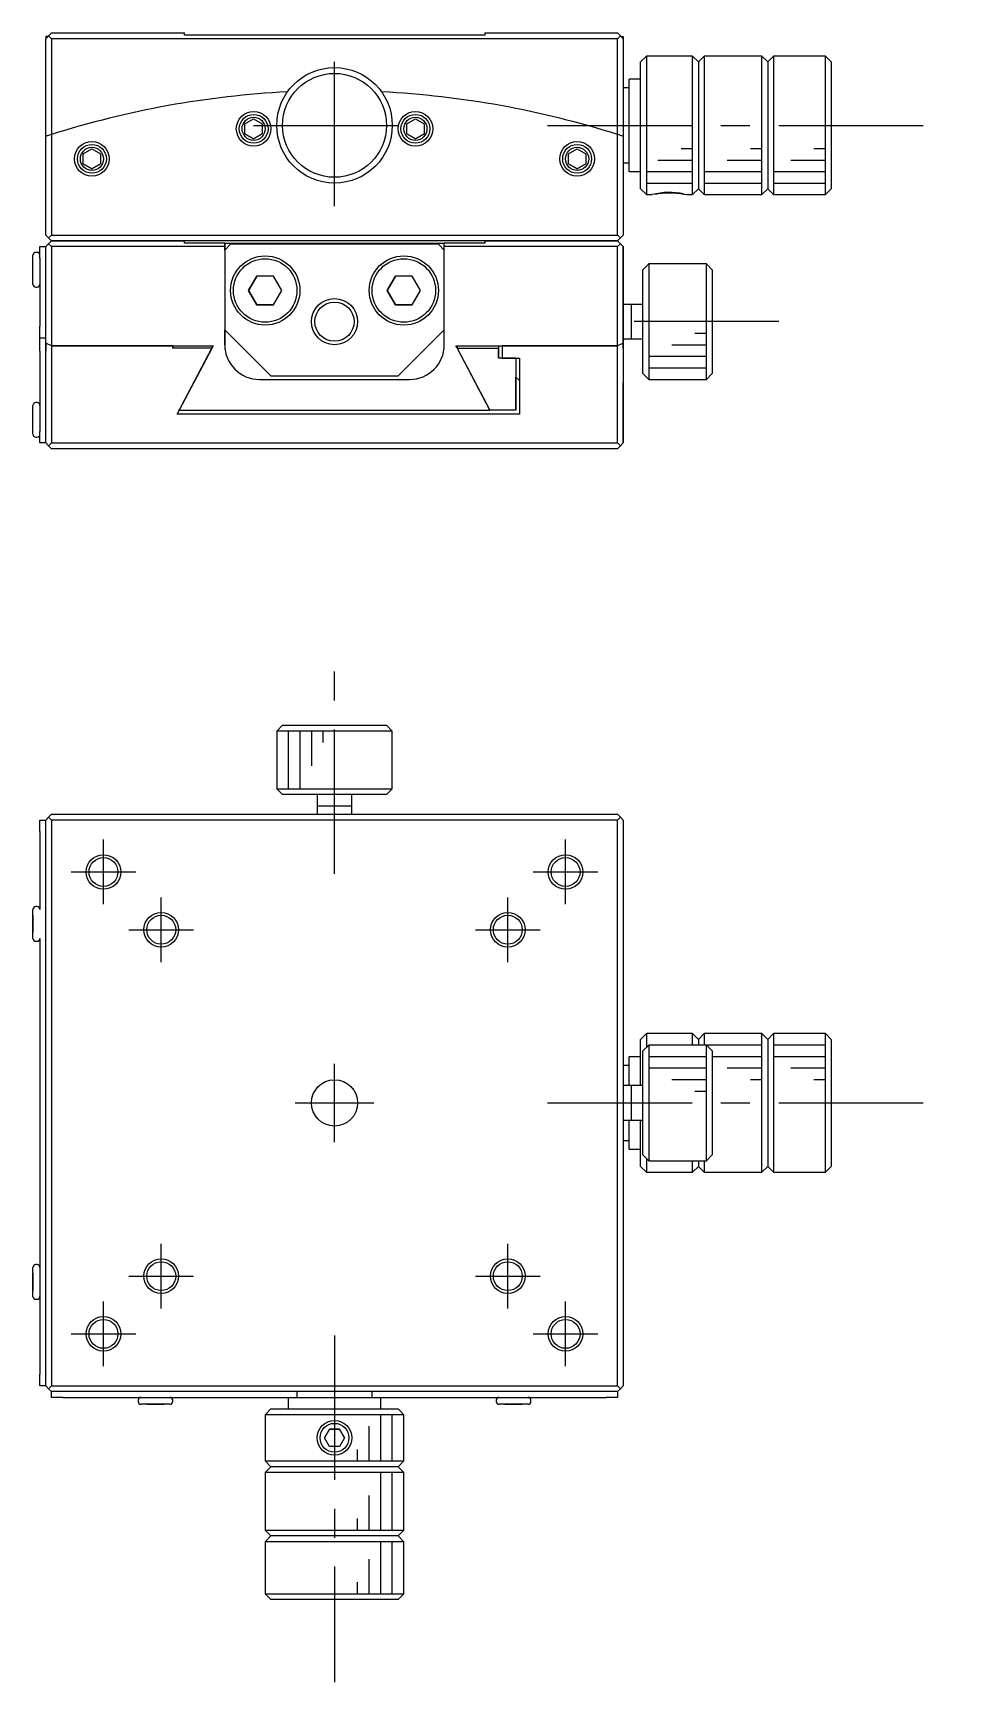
# Model space of a CAD drawing. Extents: x 97 to 385, y -2 to 227.
# Drawn here: x 160.1 to 239.6, y 83.9 to 226.7 of the extents above; entities that cross this region are included whole.
import ezdxf

# ---------------------------------------------------------------- set-up
doc = ezdxf.new("R2010")
doc.units = 0
doc.header["$LTSCALE"] = 10
doc.linetypes.add('CENTER', pattern=[2, 1.25, -0.25, 0.25, -0.25])
doc.layers.get('0').update_dxf_attribs({"linetype": 'CONTINUOUS'})
doc.layers.add('CENTER', color=1, linetype='CENTER')

msp = doc.modelspace()

# ---------------------------------------------------------------- linework, layer by layer
at = {"color": 7, "linetype": 'CONTINUOUS'}
for p, q in [((161.158019, 226.210245), (161.408019, 226.460245)), ((161.358019, 226.410245), (161.158019, 226.410245)), ((161.158019, 226.410245), (161.158019, 226.210245)), ((161.158019, 217.755687), (161.158019, 226.210245)), ((161.658019, 226.710245), (161.408019, 226.460245)), ((161.408019, 226.460245), (161.658019, 226.210245)), ((161.658019, 226.710245), (173.158019, 226.710245)), ((161.658019, 226.210245), (161.658019, 217.916139)), ((210.658019, 226.210245), (161.658019, 226.210245)), ((173.158019, 226.510245), (173.158019, 226.710245)), ((199.158019, 226.510245), (173.158019, 226.510245)), ((199.158019, 226.710245), (199.158019, 226.510245)), ((199.158019, 226.710245), (210.658019, 226.710245)), ((210.908019, 226.460245), (210.658019, 226.710245)), ((210.658019, 226.210245), (210.908019, 226.460245)), ((210.658019, 217.916139), (210.658019, 226.210245)), ((210.908019, 226.460245), (211.158019, 226.210245)), ((210.958019, 226.410245), (211.158019, 226.410245)), ((211.158019, 226.410245), (211.158019, 226.210245)), ((211.158019, 226.210245), (211.158019, 217.755687)), ((213.158019, 224.710245), (212.658019, 224.210245)), ((212.658019, 213.210245), (212.658019, 224.210245)), ((213.158019, 224.710245), (213.158019, 212.710245)), ((217.158019, 224.710245), (213.158019, 224.710245)), ((217.158019, 212.710245), (217.158019, 224.710245)), ((217.658019, 224.210245), (217.158019, 224.710245)), ((218.158019, 224.710245), (217.658019, 224.210245)), ((217.658019, 224.210245), (217.658019, 213.210245)), ((218.158019, 224.710245), (218.158019, 212.710245)), ((223.158019, 224.710245), (218.158019, 224.710245)), ((223.158019, 212.710245), (223.158019, 224.710245)), ((223.658019, 224.210245), (223.158019, 224.710245)), ((224.158019, 224.710245), (223.658019, 224.210245)), ((223.658019, 224.210245), (223.658019, 213.210245)), ((224.158019, 224.710245), (224.158019, 212.710245)), ((228.658019, 224.710245), (224.158019, 224.710245)), ((228.658019, 212.710245), (228.658019, 224.710245)), ((229.158019, 224.210245), (228.658019, 224.710245)), ((229.158019, 224.210245), (229.158019, 213.210245)), ((211.658019, 221.960245), (211.158019, 221.960245)), ((211.658019, 214.710245), (211.658019, 222.710245)), ((212.658019, 222.710245), (211.658019, 222.710245)), ((178.408019, 218.843258), (179.158019, 219.276271)), ((178.408019, 217.977233), (178.408019, 218.843258)), ((179.158019, 219.276271), (179.908019, 218.843258)), ((179.908019, 218.843258), (179.908019, 217.977233)), ((192.408019, 218.843258), (193.158019, 219.276271)), ((192.408019, 217.977233), (192.408019, 218.843258)), ((193.158019, 219.276271), (193.908019, 218.843258)), ((193.908019, 218.843258), (193.908019, 217.977233)), ((161.158019, 209.210245), (161.158019, 217.755687)), ((161.658019, 217.916139), (161.658019, 209.210245)), ((179.158019, 217.54422), (178.408019, 217.977233)), ((178.408019, 217.977233), (179.158019, 217.54422)), ((179.908019, 217.977233), (179.158019, 217.54422)), ((179.158019, 217.54422), (179.908019, 217.977233)), ((193.158019, 217.54422), (192.408019, 217.977233)), ((192.408019, 217.977233), (193.158019, 217.54422)), ((193.908019, 217.977233), (193.158019, 217.54422)), ((193.158019, 217.54422), (193.908019, 217.977233)), ((210.658019, 209.210245), (210.658019, 217.916139)), ((211.158019, 217.755687), (211.158019, 209.210245)), ((164.408019, 216.243258), (165.158019, 216.676271)), ((164.408019, 215.377233), (164.408019, 216.243258)), ((165.158019, 216.676271), (165.908019, 216.243258)), ((165.908019, 216.243258), (165.908019, 215.377233)), ((206.408019, 216.243258), (207.158019, 216.676271)), ((206.408019, 215.377233), (206.408019, 216.243258)), ((207.158019, 216.676271), (207.908019, 216.243258)), ((207.908019, 216.243258), (207.908019, 215.377233)), ((165.158019, 214.94422), (164.408019, 215.377233)), ((164.408019, 215.377233), (165.158019, 214.94422)), ((165.908019, 215.377233), (165.158019, 214.94422)), ((165.158019, 214.94422), (165.908019, 215.377233)), ((207.158019, 214.94422), (206.408019, 215.377233)), ((206.408019, 215.377233), (207.158019, 214.94422)), ((207.908019, 215.377233), (207.158019, 214.94422)), ((207.158019, 214.94422), (207.908019, 215.377233)), ((211.158019, 215.460245), (211.658019, 215.460245)), ((211.658019, 214.710245), (212.658019, 214.710245)), ((212.658019, 213.210245), (213.158019, 212.710245)), ((217.158019, 212.710245), (217.658019, 213.210245)), ((217.658019, 213.210245), (218.158019, 212.710245)), ((223.158019, 212.710245), (223.658019, 213.210245)), ((223.658019, 213.210245), (224.158019, 212.710245)), ((228.658019, 212.710245), (229.158019, 213.210245)), ((213.158019, 212.710245), (213.658024, 212.710245)), ((213.658024, 212.710245), (213.658318, 212.710245)), ((213.658318, 212.710245), (213.658936, 212.710245)), ((216.658014, 212.710245), (217.158019, 212.710245)), ((218.158019, 212.710245), (223.158019, 212.710245)), ((224.158019, 212.710245), (228.658019, 212.710245)), ((161.408019, 208.960245), (161.158019, 209.210245)), ((161.658019, 209.210245), (161.408019, 208.960245)), ((161.658019, 208.710245), (161.408019, 208.960245)), ((161.408019, 208.460245), (161.658019, 208.710245)), ((161.658019, 209.210245), (210.658019, 209.210245)), ((161.658019, 208.710245), (173.158019, 208.710245)), ((173.158019, 208.710245), (161.658019, 208.710245)), ((173.158019, 208.510245), (173.158019, 208.710245)), ((173.158019, 208.510245), (173.158019, 208.710245)), ((199.158019, 208.710245), (173.158019, 208.710245)), ((176.658019, 208.510245), (173.158019, 208.510245)), ((176.658019, 207.910245), (176.658019, 208.510245)), ((176.658019, 208.510245), (176.658019, 208.210245)), ((176.658019, 208.510245), (195.658019, 208.510245)), ((195.658019, 208.210245), (195.658019, 208.510245)), ((199.158019, 208.510245), (195.658019, 208.510245)), ((199.158019, 208.710245), (199.158019, 208.510245)), ((199.158019, 208.710245), (210.658019, 208.710245)), ((210.658019, 208.710245), (199.158019, 208.710245)), ((210.908019, 208.960245), (210.658019, 209.210245)), ((210.658019, 208.710245), (210.908019, 208.960245)), ((210.658019, 208.710245), (210.908019, 208.460245)), ((210.858019, 208.510245), (210.658019, 208.710245)), ((210.658019, 208.710245), (210.858019, 208.510245)), ((210.908019, 208.460245), (210.658019, 208.710245)), ((211.158019, 209.210245), (210.908019, 208.960245)), ((160.058019, 204.960245), (160.058019, 207.460245)), ((160.408019, 207.710245), (160.308019, 207.710245)), ((160.658019, 207.210245), (160.658019, 208.210245)), ((160.658019, 208.210245), (161.158019, 208.210245)), ((160.658019, 207.210245), (160.658019, 201.313463)), ((161.158019, 208.210245), (161.408019, 208.460245)), ((161.158019, 207.210245), (161.158019, 208.210245)), ((161.158019, 201.313463), (161.158019, 207.210245)), ((161.158019, 201.313463), (161.158019, 207.210245)), ((161.408019, 208.460245), (161.658019, 208.210245)), ((161.658019, 208.210245), (161.658019, 199.625439)), ((176.658019, 208.210245), (161.658019, 208.210245)), ((176.658019, 207.910245), (177.158019, 208.410245)), ((176.658019, 208.210245), (176.658019, 207.910245)), ((176.658019, 207.910245), (176.658019, 201.010245)), ((176.658019, 207.910245), (176.658019, 201.010245)), ((195.158019, 208.410245), (177.158019, 208.410245)), ((195.158019, 208.410245), (195.658019, 207.910245)), ((195.158019, 208.410245), (195.658019, 207.910245)), ((210.658019, 208.210245), (195.658019, 208.210245)), ((195.658019, 207.910245), (195.658019, 208.210245)), ((195.658019, 201.010245), (195.658019, 207.910245)), ((195.658019, 201.010245), (195.658019, 207.910245)), ((210.658019, 208.210245), (210.908019, 208.460245)), ((210.658019, 199.625439), (210.658019, 208.210245)), ((210.908019, 208.460245), (211.158019, 208.210245)), ((211.158019, 208.210245), (210.908019, 208.460245)), ((211.158019, 208.210245), (211.158019, 199.835113)), ((211.158019, 204.710245), (211.158019, 208.210245)), ((160.058019, 206.335245), (160.058019, 206.960245)), ((160.058019, 206.085245), (160.058019, 206.335245)), ((160.058019, 205.460245), (160.058019, 206.085245)), ((179.436331, 205.660245), (178.714643, 204.410245)), ((178.714643, 204.410245), (179.436331, 205.660245)), ((180.879706, 205.660245), (179.436331, 205.660245)), ((181.601394, 204.410245), (180.879706, 205.660245)), ((191.436331, 205.660245), (190.714643, 204.410245)), ((190.714643, 204.410245), (191.436331, 205.660245)), ((192.879706, 205.660245), (191.436331, 205.660245)), ((193.601394, 204.410245), (192.879706, 205.660245)), ((213.359387, 206.710245), (212.859387, 206.210245)), ((212.859387, 197.210245), (212.859387, 206.210245)), ((213.359387, 206.710245), (213.359387, 196.710245)), ((218.359387, 206.710245), (213.359387, 206.710245)), ((218.359387, 196.710245), (218.359387, 206.710245)), ((218.859387, 206.210245), (218.359387, 206.710245)), ((218.859387, 206.210245), (218.859387, 197.210245)), ((160.308019, 204.710245), (160.408019, 204.710245)), ((178.714643, 204.410245), (179.436331, 203.160245)), ((179.436331, 203.160245), (178.714643, 204.410245)), ((180.879706, 203.160245), (181.601394, 204.410245)), ((190.714643, 204.410245), (191.436331, 203.160245)), ((191.436331, 203.160245), (190.714643, 204.410245)), ((192.879706, 203.160245), (193.601394, 204.410245)), ((211.158019, 199.835113), (211.158019, 204.710245)), ((179.436331, 203.160245), (180.879706, 203.160245)), ((180.879706, 203.160245), (179.436331, 203.160245)), ((191.436331, 203.160245), (192.879706, 203.160245)), ((192.879706, 203.160245), (191.436331, 203.160245)), ((211.859387, 203.210245), (211.158038, 203.210245)), ((211.859387, 203.210245), (211.854387, 203.210245)), ((211.859387, 202.770136), (211.859387, 203.21025)), ((212.859387, 203.210245), (211.859387, 203.210245)), ((211.864387, 203.210245), (211.859387, 203.210245)), ((211.859387, 201.710245), (211.859387, 202.770136)), ((211.859387, 200.21024), (211.859387, 201.710245)), ((160.658019, 200.313463), (160.658019, 201.313463)), ((160.658019, 200.091043), (160.658019, 200.326782)), ((160.658019, 200.313463), (161.158019, 200.313463)), ((160.658019, 199.163218), (160.658019, 200.091043)), ((161.158019, 199.835113), (161.158019, 201.313463)), ((180.658019, 197.010245), (176.658019, 201.010245)), ((176.658019, 201.010245), (176.658019, 199.710245)), ((176.658019, 199.710245), (176.658019, 201.010245)), ((195.658019, 201.010245), (191.658019, 197.010245)), ((191.658019, 197.010245), (195.158019, 200.510245)), ((195.658019, 201.010245), (195.158019, 200.510245)), ((195.658019, 199.710245), (195.658019, 201.010245)), ((211.158038, 200.210245), (211.864387, 200.210245)), ((211.854387, 200.210245), (212.859387, 200.210245)), ((160.658019, 199.163218), (160.658019, 192.210245)), ((161.158019, 199.835113), (161.158019, 199.163218)), ((161.158019, 199.163218), (161.158019, 199.835113)), ((161.158019, 192.210245), (161.158019, 199.163218)), ((161.158019, 192.210245), (161.158019, 199.163218)), ((161.658019, 199.625439), (161.658019, 191.210245)), ((172.158019, 199.625439), (161.658019, 199.625439)), ((161.658019, 199.625439), (172.158019, 199.625439)), ((172.158019, 199.408116), (172.158019, 199.625439)), ((172.158019, 199.625439), (172.158019, 199.408116)), ((172.158019, 199.625439), (172.158019, 199.408116)), ((172.158019, 199.625439), (175.66212, 199.625439)), ((175.546138, 199.408116), (172.158019, 199.408116)), ((173.202266, 194.967989), (175.546138, 199.408116)), ((175.536717, 199.389415), (173.202667, 194.967779)), ((175.593452, 199.496214), (175.536717, 199.389415)), ((175.546138, 199.625439), (175.546138, 199.408116)), ((175.66212, 199.625439), (175.593452, 199.496214)), ((196.663917, 199.625439), (200.658019, 199.625439)), ((196.732472, 199.496428), (196.663917, 199.625439)), ((196.78932, 199.389415), (196.732472, 199.496428)), ((196.779387, 199.625439), (196.779387, 199.408116)), ((196.779387, 199.408116), (199.608403, 194.041381)), ((196.779387, 199.408116), (200.359387, 199.408116)), ((199.608403, 194.041381), (196.78932, 199.389415)), ((200.359387, 199.625439), (200.359387, 198.537575)), ((200.359387, 199.625439), (200.359387, 199.408116)), ((200.359387, 198.537575), (200.359387, 199.408116)), ((200.658019, 198.537575), (200.359387, 198.537575)), ((210.658019, 199.625439), (200.658019, 199.625439)), ((200.658019, 199.625439), (200.658019, 198.537575)), ((200.658019, 199.625439), (210.658019, 199.625439)), ((201.859387, 198.537575), (200.658019, 198.537575)), ((200.658019, 198.537575), (201.859387, 198.537575)), ((201.859387, 198.537575), (201.859387, 194.041381)), ((201.859387, 198.537575), (202.158019, 198.537575)), ((202.158019, 198.537575), (202.158019, 193.709868)), ((210.658019, 191.210245), (210.658019, 199.625439)), ((211.158019, 199.835113), (211.158019, 191.210245)), ((211.158019, 199.41024), (211.158019, 199.81025)), ((212.859387, 197.210245), (213.359387, 196.710245)), ((218.359387, 196.710245), (218.859387, 197.210245)), ((179.658019, 196.710245), (192.658019, 196.710245)), ((180.658019, 197.010245), (191.658019, 197.010245)), ((201.859387, 194.041381), (201.859387, 196.910245)), ((201.859387, 196.910245), (202.109387, 196.660245)), ((202.109387, 196.660245), (202.158019, 196.611614)), ((211.158019, 191.210245), (211.158019, 196.41025)), ((213.359387, 196.710245), (218.359387, 196.710245)), ((160.058019, 191.960245), (160.058019, 194.460245)), ((160.408019, 194.710245), (160.308019, 194.710245)), ((173.202667, 194.967779), (172.717634, 194.041381)), ((172.760943, 194.125194), (173.202266, 194.967989)), ((160.058019, 193.335245), (160.058019, 193.960245)), ((160.058019, 193.085245), (160.058019, 193.335245)), ((160.058019, 192.460245), (160.058019, 193.085245)), ((172.543917, 193.709868), (172.670934, 193.953015)), ((202.158019, 193.709868), (172.543917, 193.709868)), ((172.670934, 193.953015), (172.717398, 194.041909)), ((172.717398, 194.041909), (172.760943, 194.125194)), ((172.717634, 194.041381), (199.608403, 194.041381)), ((201.859387, 194.041381), (199.608403, 194.041381)), ((160.308019, 191.710245), (160.408019, 191.710245)), ((160.658019, 191.210245), (160.658019, 192.210245)), ((161.158019, 191.210245), (161.158019, 192.210245)), ((161.158019, 191.210245), (160.658019, 191.210245)), ((161.408019, 190.960245), (161.158019, 191.210245)), ((161.658019, 191.210245), (161.408019, 190.960245)), ((161.408019, 190.960245), (161.658019, 190.710245)), ((161.658019, 191.210245), (210.658019, 191.210245)), ((210.658019, 190.710245), (161.658019, 190.710245)), ((210.908019, 190.960245), (210.658019, 191.210245)), ((210.658019, 190.710245), (210.908019, 190.960245)), ((210.658019, 190.710245), (210.908019, 190.960245)), ((211.158019, 191.210245), (210.908019, 190.960245)), ((210.908019, 190.960245), (211.158019, 191.210245)), ((181.658019, 166.752472), (181.158019, 166.252472)), ((191.158019, 166.252472), (181.158019, 166.252472)), ((181.158019, 166.252472), (181.158019, 161.252472)), ((181.658019, 166.752472), (190.658019, 166.752472)), ((191.158019, 166.252472), (190.658019, 166.752472)), ((191.158019, 161.252472), (191.158019, 166.252472)), ((181.158019, 161.252472), (186.158019, 161.252472)), ((181.158019, 161.252472), (181.658019, 160.752472)), ((186.158019, 160.752472), (181.658019, 160.752472)), ((184.658019, 160.752472), (184.658019, 159.752472)), ((186.158019, 161.252472), (191.158019, 161.252472)), ((190.658019, 160.752472), (186.158019, 160.752472)), ((187.658019, 159.752472), (187.658019, 160.752472)), ((190.658019, 160.752472), (191.158019, 161.252472)), ((160.658019, 157.551103), (160.658019, 158.551103)), ((160.658019, 158.551103), (161.158019, 158.551103)), ((161.408019, 158.801103), (161.158019, 158.551103)), ((161.158019, 157.551103), (161.158019, 158.551103)), ((161.658019, 159.051103), (161.408019, 158.801103)), ((161.408019, 158.801103), (161.658019, 158.551103)), ((161.658019, 159.051103), (184.658019, 159.051103)), ((161.658019, 158.551103), (161.658019, 109.551103)), ((210.658019, 158.551103), (161.658019, 158.551103)), ((187.658024, 159.752472), (184.658014, 159.752472)), ((184.658019, 159.757472), (184.658019, 159.752472)), ((184.658019, 159.752472), (184.658019, 159.747472)), ((184.658019, 159.752472), (184.658019, 159.051103)), ((184.658019, 159.051103), (210.658019, 159.051103)), ((187.658019, 159.752472), (187.658019, 159.757472)), ((187.658019, 159.747472), (187.658019, 159.752472)), ((187.658019, 159.051103), (187.658019, 159.752472)), ((210.908019, 158.801103), (210.658019, 159.051103)), ((210.658019, 158.551103), (210.908019, 158.801103)), ((210.658019, 109.551103), (210.658019, 158.551103)), ((211.158019, 158.551103), (210.908019, 158.801103)), ((211.158019, 158.551103), (211.158019, 156.551098)), ((160.658019, 157.551103), (160.658019, 150.801103)), ((161.158019, 110.551103), (161.158019, 157.551103)), ((161.158019, 110.551103), (161.158019, 157.551103)), ((211.158019, 156.551098), (211.158019, 142.551098)), ((160.058019, 149.676103), (160.058019, 150.801103)), ((160.058019, 148.301103), (160.058019, 150.801103)), ((160.058019, 150.301103), (160.058019, 149.676103)), ((160.058019, 149.676103), (160.058019, 150.301103)), ((160.408019, 151.051103), (160.308019, 151.051103)), ((160.058019, 149.426103), (160.058019, 149.676103)), ((160.058019, 149.426103), (160.058019, 149.676103)), ((160.058019, 149.676103), (160.058019, 149.426103)), ((160.058019, 148.301103), (160.058019, 149.426103)), ((160.058019, 148.801103), (160.058019, 149.426103)), ((160.058019, 149.426103), (160.058019, 148.801103)), ((160.308019, 148.051103), (160.408019, 148.051103)), ((160.658019, 148.301103), (160.658019, 110.551103)), ((211.158019, 142.551098), (211.158019, 135.551103)), ((213.158019, 140.051103), (212.658019, 139.551103)), ((213.158019, 140.051103), (213.158019, 138.849735)), ((217.158019, 140.051103), (213.158019, 140.051103)), ((217.158019, 139.051103), (217.158019, 140.051103)), ((217.658019, 139.551103), (217.158019, 140.051103)), ((218.158019, 140.051103), (217.658019, 139.551103)), ((218.158019, 140.051103), (218.158019, 139.051103)), ((223.158019, 140.051103), (218.158019, 140.051103)), ((223.158019, 134.051103), (223.158019, 140.051103)), ((223.658019, 139.551103), (223.158019, 140.051103)), ((224.158019, 140.051103), (223.658019, 139.551103)), ((224.158019, 140.051103), (224.158019, 128.051103)), ((228.658019, 140.051103), (224.158019, 140.051103)), ((228.658019, 128.051103), (228.658019, 140.051103)), ((229.158019, 139.551103), (228.658019, 140.051103)), ((212.658019, 135.551103), (212.658019, 139.551103)), ((213.359387, 139.051103), (212.859387, 138.551103)), ((212.859387, 134.051103), (212.859387, 138.551103)), ((213.359387, 139.051103), (213.359387, 134.051103)), ((218.359387, 139.051103), (213.359387, 139.051103)), ((217.658019, 139.551103), (217.658019, 139.051103)), ((218.359387, 129.051103), (218.359387, 139.051103)), ((218.859387, 138.551103), (218.359387, 139.051103)), ((218.859387, 138.551103), (218.859387, 129.551103)), ((223.658019, 139.551103), (223.658019, 128.551103)), ((229.158019, 139.551103), (229.158019, 128.551103)), ((229.158019, 139.551103), (229.158019, 135.551098)), ((211.658019, 137.301103), (211.158019, 137.301103)), ((211.658019, 135.551103), (211.658019, 138.051103)), ((212.658019, 138.051103), (211.658019, 138.051103)), ((211.158019, 135.551103), (211.158019, 128.551103)), ((211.859387, 135.551103), (211.158019, 135.551103)), ((211.859387, 135.551103), (211.854387, 135.551103)), ((211.859387, 132.551098), (211.859387, 135.551108)), ((211.864387, 135.551103), (211.859387, 135.551103)), ((212.859387, 135.551103), (211.859387, 135.551103)), ((212.859387, 129.551103), (212.859387, 134.051103)), ((213.359387, 134.051103), (213.359387, 129.051103)), ((223.158019, 128.051103), (223.158019, 134.051103)), ((211.158019, 132.551103), (211.859387, 132.551103)), ((211.658019, 130.051103), (211.658019, 132.551103)), ((211.854387, 132.551103), (211.859387, 132.551103)), ((211.859387, 132.551103), (211.864387, 132.551103)), ((211.859387, 132.551103), (212.859387, 132.551103)), ((212.658019, 128.551103), (212.658019, 132.551103)), ((229.158019, 132.551108), (229.158019, 128.551103)), ((211.158019, 130.801103), (211.658019, 130.801103)), ((211.658019, 130.051103), (212.658019, 130.051103)), ((211.158019, 128.551103), (211.158019, 114.551098)), ((212.658019, 128.551103), (213.158019, 128.051103)), ((212.859387, 129.551103), (213.359387, 129.051103)), ((213.158019, 129.252472), (213.158019, 128.051103)), ((213.359387, 129.051103), (218.359387, 129.051103)), ((217.158019, 128.051103), (217.158019, 129.051103)), ((217.158019, 128.051103), (217.658019, 128.551103)), ((217.658019, 129.051103), (217.658019, 128.551103)), ((217.658019, 128.551103), (218.158019, 128.051103)), ((218.158019, 129.051103), (218.158019, 128.051103)), ((218.359387, 129.051103), (218.859387, 129.551103)), ((223.158019, 128.051103), (223.658019, 128.551103)), ((223.658019, 128.551103), (224.158019, 128.051103)), ((228.658019, 128.051103), (229.158019, 128.551103)), ((213.158019, 128.051103), (217.158019, 128.051103)), ((218.158019, 128.051103), (223.158019, 128.051103)), ((224.158019, 128.051103), (228.658019, 128.051103)), ((160.408019, 120.051103), (160.308019, 120.051103)), ((160.058019, 118.676103), (160.058019, 119.801103)), ((160.058019, 117.301103), (160.058019, 119.801103)), ((160.058019, 119.301103), (160.058019, 118.676103)), ((160.058019, 118.676103), (160.058019, 119.301103)), ((160.058019, 118.426103), (160.058019, 118.676103)), ((160.058019, 118.426103), (160.058019, 118.676103)), ((160.058019, 118.676103), (160.058019, 118.426103)), ((160.058019, 117.301103), (160.058019, 118.426103)), ((160.058019, 117.801103), (160.058019, 118.426103)), ((160.058019, 118.426103), (160.058019, 117.801103)), ((160.308019, 117.051103), (160.408019, 117.051103)), ((211.158019, 114.551098), (211.158019, 109.551103)), ((160.658019, 109.551103), (160.658019, 110.551103)), ((161.158019, 109.551103), (161.158019, 110.551103)), ((161.158019, 109.551103), (160.658019, 109.551103)), ((161.158019, 109.551103), (161.408019, 109.301103)), ((161.408019, 109.301103), (161.658019, 109.551103)), ((161.408019, 109.301103), (161.658019, 109.051103)), ((161.658019, 109.551103), (210.658019, 109.551103)), ((210.658019, 109.051103), (161.658019, 109.051103)), ((161.658019, 108.551103), (161.658019, 109.051103)), ((162.658019, 108.551103), (161.658019, 108.551103)), ((162.658019, 108.551103), (169.858019, 108.551103)), ((169.858019, 108.551103), (171.458019, 108.551103)), ((171.458019, 108.551103), (182.158019, 108.551103)), ((182.158019, 108.551103), (186.158019, 108.551103)), ((182.158019, 108.551103), (182.158019, 107.551103)), ((182.908019, 109.051103), (182.908019, 108.551103)), ((186.158019, 108.551103), (190.158019, 108.551103)), ((189.408019, 108.551103), (189.408019, 109.051103)), ((190.158019, 108.551103), (200.858019, 108.551103)), ((190.158019, 107.551103), (190.158019, 108.551103)), ((200.858019, 108.551103), (202.458019, 108.551103)), ((202.458019, 108.551103), (209.658019, 108.551103)), ((210.658019, 108.551103), (209.658019, 108.551103)), ((210.658019, 109.551103), (210.908019, 109.301103)), ((210.658019, 109.051103), (210.908019, 109.301103)), ((210.658019, 109.051103), (210.658019, 108.551103)), ((210.908019, 109.301103), (211.158019, 109.551103)), ((169.158019, 108.301103), (169.158019, 108.201103)), ((170.533019, 107.951103), (169.408019, 107.951103)), ((171.908019, 107.951103), (169.408019, 107.951103)), ((169.908019, 107.951103), (170.533019, 107.951103)), ((170.533019, 107.951103), (169.908019, 107.951103)), ((170.783019, 107.951103), (170.533019, 107.951103)), ((170.783019, 107.951103), (170.533019, 107.951103)), ((170.533019, 107.951103), (170.783019, 107.951103)), ((171.908019, 107.951103), (170.783019, 107.951103)), ((171.408019, 107.951103), (170.783019, 107.951103)), ((170.783019, 107.951103), (171.408019, 107.951103)), ((172.158019, 108.201103), (172.158019, 108.301103)), ((180.658019, 107.551103), (180.158019, 107.051103)), ((180.658019, 107.551103), (186.158019, 107.551103)), ((186.158019, 107.551103), (191.658019, 107.551103)), ((192.158019, 107.051103), (191.658019, 107.551103)), ((200.158019, 108.301103), (200.158019, 108.201103)), ((201.533019, 107.951103), (200.408019, 107.951103)), ((202.908019, 107.951103), (200.408019, 107.951103)), ((200.908019, 107.951103), (201.533019, 107.951103)), ((201.533019, 107.951103), (200.908019, 107.951103)), ((201.783019, 107.951103), (201.533019, 107.951103)), ((201.783019, 107.951103), (201.533019, 107.951103)), ((201.533019, 107.951103), (201.783019, 107.951103)), ((202.908019, 107.951103), (201.783019, 107.951103)), ((202.408019, 107.951103), (201.783019, 107.951103)), ((201.783019, 107.951103), (202.408019, 107.951103)), ((203.158019, 108.201103), (203.158019, 108.301103)), ((186.158019, 107.051103), (180.158019, 107.051103)), ((180.158019, 107.051103), (180.158019, 103.051103)), ((185.291993, 105.051103), (185.725006, 105.801103)), ((185.725006, 105.801103), (185.291993, 105.051103)), ((185.725006, 105.801103), (186.591031, 105.801103)), ((186.591031, 105.801103), (185.725006, 105.801103)), ((192.158019, 107.051103), (186.158019, 107.051103)), ((186.591031, 105.801103), (187.024044, 105.051103)), ((187.024044, 105.051103), (186.591031, 105.801103)), ((192.158019, 103.051103), (192.158019, 107.051103)), ((185.725006, 104.301103), (185.291993, 105.051103)), ((186.591031, 104.301103), (185.725006, 104.301103)), ((187.024044, 105.051103), (186.591031, 104.301103)), ((180.158019, 103.051103), (186.158019, 103.051103)), ((180.158019, 103.051103), (180.658019, 102.551103)), ((186.158019, 103.051103), (192.158019, 103.051103)), ((191.658019, 102.551103), (192.158019, 103.051103)), ((180.658019, 102.551103), (180.158019, 102.051103)), ((192.158019, 102.051103), (180.158019, 102.051103)), ((180.158019, 102.051103), (180.158019, 97.051103)), ((191.658019, 102.551103), (180.658019, 102.551103)), ((192.158019, 102.051103), (191.658019, 102.551103)), ((192.158019, 97.051103), (192.158019, 102.051103)), ((180.158019, 97.051103), (186.158019, 97.051103)), ((180.158019, 97.051103), (180.658019, 96.551103)), ((180.658019, 96.551103), (180.158019, 96.051103)), ((192.158019, 96.051103), (180.158019, 96.051103)), ((180.158019, 96.051103), (180.158019, 91.551103)), ((191.658019, 96.551103), (180.658019, 96.551103)), ((186.158019, 97.051103), (192.158019, 97.051103)), ((191.658019, 96.551103), (192.158019, 97.051103)), ((192.158019, 96.051103), (191.658019, 96.551103)), ((192.158019, 91.551103), (192.158019, 96.051103)), ((180.158019, 91.551103), (192.158019, 91.551103)), ((180.158019, 91.551103), (180.658019, 91.051103)), ((191.658019, 91.051103), (192.158019, 91.551103)), ((184.658024, 91.051103), (180.658019, 91.051103)), ((191.658019, 91.051103), (180.658019, 91.051103)), ((191.658019, 91.051103), (187.658014, 91.051103))]:
    msp.add_line(p, q, dxfattribs=at)
at = {"color": 3, "linetype": 'CONTINUOUS'}
for p, q in [((214.158019, 215.710245), (217.158019, 215.710245)), ((216.158019, 216.710245), (217.158019, 216.710245)), ((220.158019, 215.710245), (223.158019, 215.710245)), ((222.158019, 216.710245), (223.158019, 216.710245)), ((225.658019, 215.710245), (228.658019, 215.710245)), ((227.658019, 216.710245), (228.658019, 216.710245)), ((213.158019, 214.710245), (217.158019, 214.710245)), ((218.158019, 214.710245), (223.158019, 214.710245)), ((224.158019, 214.710245), (228.658019, 214.710245)), ((213.158019, 213.710245), (217.158019, 213.710245)), ((218.158019, 213.710245), (223.158019, 213.710245)), ((224.158019, 213.710245), (228.658019, 213.710245)), ((216.420801, 212.76511), (216.658014, 212.710245)), ((217.359387, 200.710245), (218.359387, 200.710245)), ((213.359387, 198.710245), (218.359387, 198.710245)), ((215.359387, 199.710245), (218.359387, 199.710245)), ((213.359387, 197.710245), (218.359387, 197.710245)), ((182.158019, 166.252472), (182.158019, 161.252472)), ((183.158019, 166.252472), (183.158019, 161.252472)), ((184.158019, 166.252472), (184.158019, 163.252472)), ((185.158019, 166.252472), (185.158019, 165.252472)), ((223.158019, 139.051103), (218.158019, 139.051103)), ((228.658019, 139.051103), (224.158019, 139.051103)), ((218.359387, 138.051103), (213.359387, 138.051103)), ((223.158019, 138.051103), (218.859387, 138.051103)), ((228.658019, 138.051103), (224.158019, 138.051103)), ((218.359387, 137.051103), (213.359387, 137.051103)), ((218.359387, 136.051103), (215.359387, 136.051103)), ((223.158019, 137.051103), (220.158019, 137.051103)), ((223.158019, 136.051103), (222.158019, 136.051103)), ((228.658019, 137.051103), (225.658019, 137.051103)), ((228.658019, 136.051103), (227.658019, 136.051103)), ((218.359387, 135.051103), (217.359387, 135.051103)), ((189.158019, 103.051103), (189.158019, 106.051103)), ((190.158019, 103.051103), (190.158019, 107.051103)), ((191.158019, 103.051103), (191.158019, 107.051103)), ((188.158019, 103.051103), (188.158019, 104.051103)), ((190.158019, 97.051103), (190.158019, 102.051103)), ((191.158019, 97.051103), (191.158019, 102.051103)), ((189.158019, 97.051103), (189.158019, 100.051103)), ((188.158019, 97.051103), (188.158019, 98.051103)), ((190.158019, 91.551103), (190.158019, 96.051103)), ((191.158019, 91.551103), (191.158019, 96.051103)), ((189.158019, 91.551103), (189.158019, 94.551103)), ((188.158019, 91.551103), (188.158019, 92.551103))]:
    msp.add_line(p, q, dxfattribs=at)
at = {"color": 7, "linetype": 'CONTINUOUS'}
for centre, radius in [((186.158019, 218.710245), 5), ((186.158019, 218.710245), 4.5), ((179.158019, 218.410245), 1.25), ((179.158019, 218.410245), 1), ((193.158019, 218.410245), 1.25), ((193.158019, 218.410245), 1), ((165.158019, 215.810245), 1.25), ((165.158019, 215.810245), 1), ((207.158019, 215.810245), 1.25), ((207.158019, 215.810245), 1), ((180.158019, 204.410245), 3), ((180.158019, 204.410245), 2.75), ((192.158019, 204.410245), 3), ((192.158019, 204.410245), 2.75), ((186.158019, 201.710245), 2), ((186.158019, 201.710245), 1.7), ((166.158019, 154.051103), 1.25), ((206.158019, 154.051103), 1.25), ((171.158019, 149.051103), 1.25), ((201.158019, 149.051103), 1.25), ((186.158019, 134.051103), 2), ((171.158019, 119.051103), 1.25), ((201.158019, 119.051103), 1.25), ((166.158019, 114.051103), 1.25), ((206.158019, 114.051103), 1.25), ((186.158024, 105.051102), 1.249998)]:
    msp.add_circle(centre, radius, dxfattribs=at)
at = {"color": 3, "linetype": 'CONTINUOUS'}
for centre, radius in [((179.158019, 218.410245), 1.5), ((193.158019, 218.410245), 1.5), ((165.158019, 215.810245), 1.5), ((207.158019, 215.810245), 1.5), ((166.158019, 154.051103), 1.5), ((206.158019, 154.051103), 1.5), ((171.158019, 149.051103), 1.5), ((201.158019, 149.051103), 1.5), ((171.158019, 119.051103), 1.5), ((201.158019, 119.051103), 1.5), ((166.158019, 114.051103), 1.5), ((206.158019, 114.051103), 1.5), ((186.158528, 105.05104), 1.499937)]:
    msp.add_circle(centre, radius, dxfattribs=at)
at = {"color": 7, "linetype": 'CONTINUOUS'}
for centre, radius, start, end in [((186.158019, 140.710245), 81, 92.883624, 107.605966), ((186.158019, 140.710245), 81, 92.883624, 107.605966), ((186.158019, 140.710245), 81, 72.394034, 87.116376), ((186.158019, 140.710245), 81, 72.394034, 87.116376), ((186.158019, 140.710245), 81, 107.605966, 107.977409), ((186.158019, 140.710245), 81, 107.605966, 107.977409), ((186.158019, 140.710245), 81, 72.022591, 72.394034), ((186.158019, 140.710245), 81, 72.022591, 72.394034), ((215.158019, 206.841804), 6.000092, 77.975488, 102.024512), ((160.308019, 207.460245), 0.25, 90, 180), ((160.408019, 207.460245), 0.25, 0, 90), ((160.308019, 204.960245), 0.25, 180, 270), ((160.408019, 204.960245), 0.25, 270, 0), ((136.658019, 140.710245), 64, 67.006606, 67.491995), ((136.658019, 140.710245), 64, 67.006606, 67.491995), ((179.658019, 199.710245), 3, 180, 270), ((192.658019, 199.710245), 3, 270, 0), ((235.658019, 140.710245), 64, 112.508005, 112.993394), ((235.658019, 140.710245), 64, 112.508005, 112.993394), ((160.308019, 194.460245), 0.25, 90, 180), ((160.408019, 194.460245), 0.25, 0, 90), ((160.308019, 191.960245), 0.25, 180, 270), ((160.408019, 191.960245), 0.25, 270, 0), ((160.308019, 150.801103), 0.25, 90, 180), ((160.408019, 150.801103), 0.25, 0, 90), ((160.308019, 148.301103), 0.25, 180, 270), ((160.408019, 148.301103), 0.25, 270, 0), ((160.308019, 119.801103), 0.25, 90, 180), ((160.408019, 119.801103), 0.25, 0, 90), ((160.308019, 117.301103), 0.25, 180, 270), ((160.408019, 117.301103), 0.25, 270, 0), ((169.408019, 108.301103), 0.25, 90, 180), ((171.908019, 108.301103), 0.25, 0, 90), ((200.408019, 108.301103), 0.25, 90, 180), ((202.908019, 108.301103), 0.25, 0, 90), ((169.408019, 108.201103), 0.25, 180, 270), ((171.908019, 108.201103), 0.25, 270, 0), ((200.408019, 108.201103), 0.25, 180, 270), ((202.908019, 108.201103), 0.25, 270, 0)]:
    msp.add_arc(centre, radius, start, end, dxfattribs=at)
at = {"color": 3, "linetype": 'CONTINUOUS'}
msp.add_arc((215.154853, 206.924519), 5.976214, 77.770319, 104.505, dxfattribs=at)
at = {"layer": 'CENTER', "color": 1, "linetype": 'CENTER'}
for p, q in [((186.158019, 211.710245), (186.158019, 225.710245)), ((179.158019, 218.710245), (193.158019, 218.710245)), ((204.608019, 218.710245), (239.608019, 218.710245)), ((224.608019, 201.710245), (209.608019, 201.710245)), ((186.158019, 153.901788), (186.158019, 173.901788)), ((166.158019, 151.251103), (166.158019, 156.851103)), ((206.158019, 151.251103), (206.158019, 156.851103)), ((163.358019, 154.051103), (168.958019, 154.051103)), ((203.358019, 154.051103), (208.958019, 154.051103)), ((171.158019, 146.251103), (171.158019, 151.851103)), ((201.158019, 146.251103), (201.158019, 151.851103)), ((168.358019, 149.051103), (173.958019, 149.051103)), ((198.358019, 149.051103), (203.958019, 149.051103)), ((186.158019, 130.651103), (186.158019, 137.451103)), ((182.758019, 134.051103), (189.558019, 134.051103)), ((204.608019, 134.051103), (239.608019, 134.051103)), ((171.158019, 116.251103), (171.158019, 121.851103)), ((201.158019, 116.251103), (201.158019, 121.851103)), ((168.358019, 119.051103), (173.958019, 119.051103)), ((198.358019, 119.051103), (203.958019, 119.051103)), ((166.158019, 111.251103), (166.158019, 116.851103)), ((206.158019, 111.251103), (206.158019, 116.851103)), ((163.358019, 114.051103), (168.958019, 114.051103)), ((186.158019, 113.901788), (186.158019, 83.901788)), ((203.358019, 114.051103), (208.958019, 114.051103))]:
    msp.add_line(p, q, dxfattribs=at)

doc.saveas('drawing.dxf')
